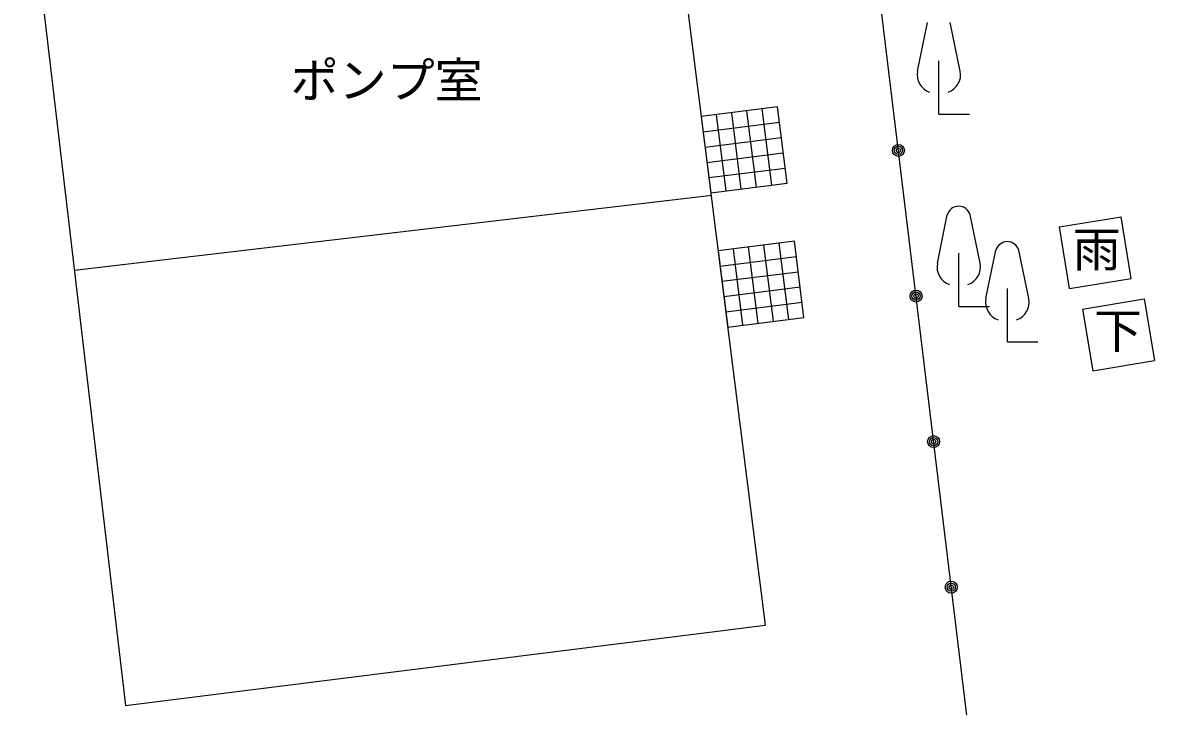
# Model space of a CAD drawing. Units: millimetres, scale not verified. Extents: x -100125 to 103927, y -69250 to 69250.
# Drawn here: x -73600 to -61822, y -2434 to 4678 of the extents above; entities that cross this region are included whole.
import ezdxf
from ezdxf.enums import TextEntityAlignment as Align

# ---------------------------------------------------------------- set-up
doc = ezdxf.new("R2010")
doc.units = ezdxf.units.MM
doc.header["$LTSCALE"] = 250
doc.layers.add('1-0_現況', color=2, linetype='Continuous')
doc.styles.add('ＭＳ ゴシック', font='')
doc.styles.get('ＭＳ ゴシック').set_extended_font_data('MS Gothic')

msp = doc.modelspace()

# ---------------------------------------------------------------- linework, layer by layer
at = {"layer": '1-0_現況'}
for p, q in [((-63207.2, -7218.8), (-65221.6, 9426.2)), ((-67017.5, 7510.2), (-65872.7, -1589)), ((-64287.4, 4174.7), (-64184, 4678.1)), ((-63842.5, 4174.7), (-63945.9, 4678.1)), ((-64064.9, 3726.5), (-64064.9, 4280.7)), ((-65803.4, 2987), (-65903.3, 3780.8)), ((-66279.6, 2927.1), (-66379.5, 3720.9)), ((-66120.9, 2947.1), (-66220.8, 3740.8)), ((-65962.2, 2967.1), (-66062, 3760.8)), ((-64064.9, 3726.5), (-63746.5, 3726.5)), ((-66518.3, 3542.2), (-65724.5, 3642)), ((-66498.3, 3383.4), (-65704.6, 3483.3)), ((-66478.3, 3224.7), (-65684.6, 3324.5)), ((-64483.6, 3349.1), (-64488.6, 3349.1)), ((-64486.1, 3351.6), (-64486.1, 3346.6)), ((-66458.4, 3065.9), (-65664.6, 3165.8)), ((-66428.7, 2878.7), (-73060.5, 2098.8)), ((-64080.5, 2175), (-63977.1, 2678.4)), ((-63635.6, 2175), (-63739, 2678.4)), ((-62810.6, 2553.6), (-62169.2, 2659)), ((-62063.8, 2017.6), (-62169.2, 2659)), ((-62705.2, 1912.2), (-62810.6, 2553.6)), ((-65786.6, 1571.4), (-65886.4, 2365.1)), ((-65627.8, 1591.4), (-65727.7, 2385.1)), ((-66342.7, 2146.5), (-65549, 2246.3)), ((-66104.1, 1531.5), (-66203.9, 2325.2)), ((-65945.3, 1551.4), (-66045.2, 2345.2)), ((-63858.1, 1726.8), (-63858.1, 2281)), ((-63574.9, 1807.2), (-63471.4, 2310.7)), ((-63129.9, 1807.2), (-63233.4, 2310.7)), ((-66322.7, 1987.7), (-65529, 2087.6)), ((-62705.2, 1912.2), (-62063.8, 2017.6)), ((-66302.8, 1829), (-65509, 1928.8)), ((-63352.4, 1359.1), (-63352.4, 1913.2)), ((-66282.8, 1670.2), (-65489, 1770.1)), ((-64300.4, 1834.6), (-64305.4, 1834.6)), ((-64302.9, 1837.1), (-64302.9, 1832.1)), ((-62569.2, 1699), (-61927.8, 1804.4)), ((-61927.8, 1804.4), (-61822.4, 1163)), ((-63858.1, 1726.8), (-63539.6, 1726.8)), ((-62569.2, 1699), (-62463.8, 1057.6)), ((-63352.4, 1359.1), (-63033.9, 1359.1)), ((-62463.8, 1057.6), (-61822.4, 1163)), ((-64117.1, 320.2), (-64122.1, 320.2)), ((-64119.6, 322.7), (-64119.6, 317.7)), ((-63933.8, -1194.3), (-63938.8, -1194.3)), ((-63936.3, -1191.8), (-63936.3, -1196.8)), ((-72528.2, -2426.3), (-65872.7, -1589))]:
    msp.add_line(p, q, dxfattribs=at)
msp.add_lwpolyline([(-67017.5, 7510.2), (-73600.4, 6689.4), (-72528.2, -2426.3)], dxfattribs=at)
for points in [[(-66438.4, 2907.2), (-65644.7, 3007), (-65744.5, 3800.8), (-66538.3, 3700.9)], [(-66262.8, 1511.5), (-65469.1, 1611.3), (-65568.9, 2405.1), (-66362.7, 2305.2)]]:
    msp.add_lwpolyline(points, close=True, dxfattribs=at)
for centre, radius in [((-64486.1, 3349.1), 62.5), ((-64486.1, 3349.1), 42.5), ((-64486.1, 3349.1), 22.5), ((-64302.9, 1834.6), 62.5), ((-64302.9, 1834.6), 42.5), ((-64302.9, 1834.6), 22.5), ((-64119.6, 320.2), 62.5), ((-64119.6, 320.2), 42.5), ((-64119.6, 320.2), 22.5), ((-63936.3, -1194.3), 62.5), ((-63936.3, -1194.3), 42.5), ((-63936.3, -1194.3), 22.5)]:
    msp.add_circle(centre, radius, dxfattribs=at)
for centre, radius, start, end in [((-64099.2, 4136), 192.2, 168.38851, 251.26151), ((-64030.7, 4136), 192.2, 288.73849, 11.61149), ((-63858.1, 2644.3), 123.8, 16.01544, 163.98456), ((-63352.4, 2276.5), 123.8, 16.01544, 163.98456), ((-63892.3, 2136.3), 192.2, 168.38851, 251.26151), ((-63823.8, 2136.3), 192.2, 288.73849, 11.61149), ((-63386.6, 1768.5), 192.2, 168.38851, 251.26151), ((-63318.2, 1768.5), 192.2, 288.73849, 11.61149)]:
    msp.add_arc(centre, radius, start, end, dxfattribs=at)

# ---------------------------------------------------------------- texts
at = {"layer": '1-0_現況', "color": 7, "style": 'ＭＳ ゴシック'}
for s, p in [('ポンプ室', (-70812.7, 3785.9)), ('雨', (-62673.1, 2027.1)), ('下', (-62451, 1180.4))]:
    msp.add_text(s, height=366.6, dxfattribs=at).set_placement(p, align=Align.BOTTOM_LEFT)

doc.saveas('drawing.dxf')
